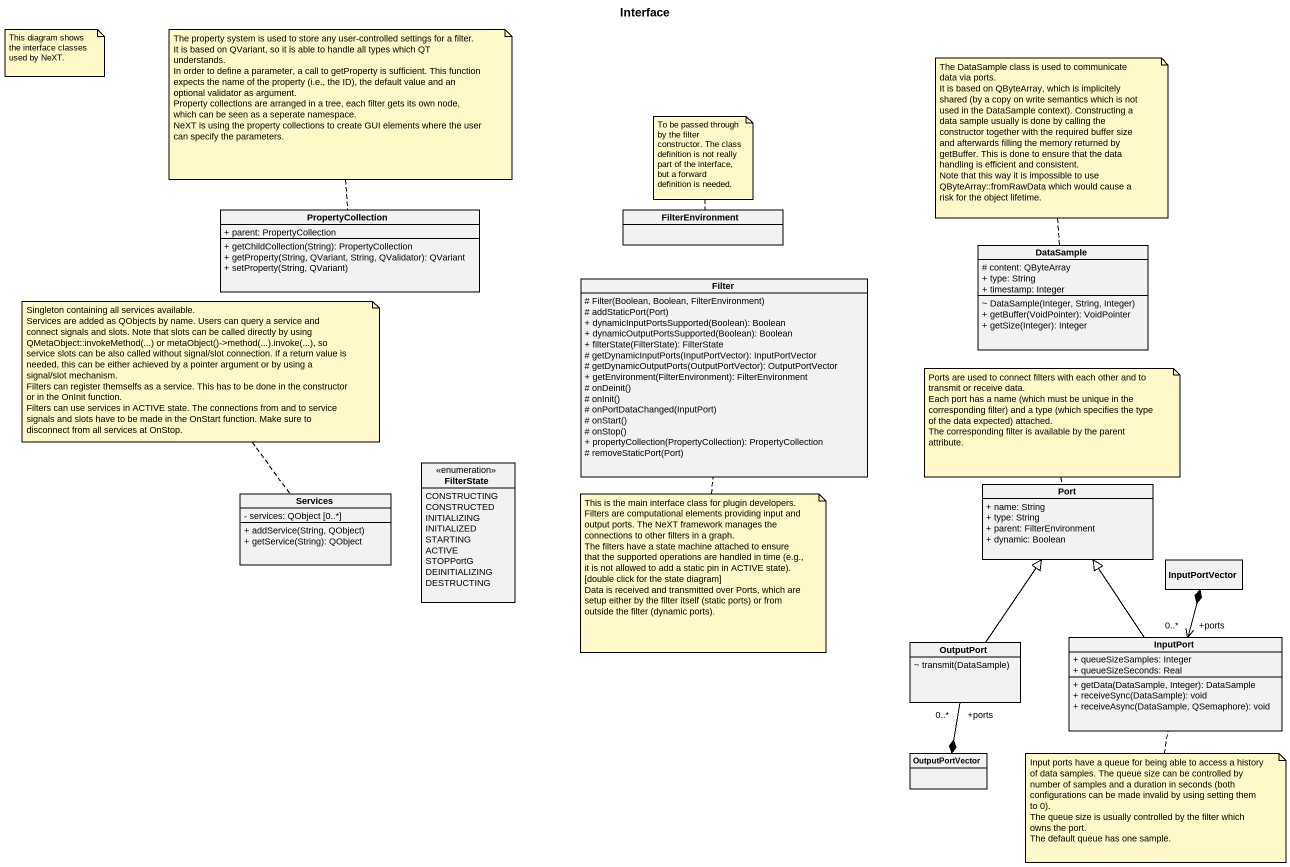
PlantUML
@startuml
title Interface
hide circle
hide empty members
skinparam classAttributeIconSize 0
class PropertyCollection {
  + parent: PropertyCollection
  + getChildCollection(String): PropertyCollection
  + getProperty(String, QVariant, String, QValidator): QVariant
  + setProperty(String, QVariant)
}
class FilterEnvironment
class DataSample {
  # content: QByteArray
  + type: String
  + timestamp: Integer
  ~ DataSample(Integer, String, Integer)
  + getBuffer(VoidPointer): VoidPointer
  + getSize(Integer): Integer
}
class Filter {
  # Filter(Boolean, Boolean, FilterEnvironment)
  # addStaticPort(Port)
  + dynamicInputPortsSupported(Boolean): Boolean
  + dynamicOutputPortsSupported(Boolean): Boolean
  + filterState(FilterState): FilterState
  # getDynamicInputPorts(InputPortVector): InputPortVector
  # getDynamicOutputPorts(OutputPortVector): OutputPortVector
  + getEnvironment(FilterEnvironment): FilterEnvironment
  # onDeinit()
  # onInit()
  # onPortDataChanged(InputPort)
  # onStart()
  # onStop()
  + propertyCollection(PropertyCollection): PropertyCollection
  # removeStaticPort(Port)
}
class Services {
  - services: QObject [0..*]
  + addService(String, QObject)
  + getService(String): QObject
}
enum FilterState {
  CONSTRUCTING
  CONSTRUCTED
  INITIALIZING
  INITIALIZED
  STARTING
  ACTIVE
  STOPPortG
  DEINITIALIZING
  DESTRUCTING
}
class "Port" as Port_ {
  + name: String
  + type: String
  + parent: FilterEnvironment
  + dynamic: Boolean
}
class InputPortVector
class OutputPort {
  ~ transmit(DataSample)
}
class InputPort {
  + queueSizeSamples: Integer
  + queueSizeSeconds: Real
  + getData(DataSample, Integer): DataSample
  + receiveSync(DataSample): void
  + receiveAsync(DataSample, QSemaphore): void
}
class OutputPortVector
InputPortVector *--> "+ports\n0..*" InputPort
OutputPort -up-|> Port_
InputPort -up-|> Port_
OutputPortVector *-up- "+ports\n0..*" OutputPort
note as N1
  This diagram shows the interface classes used by NeXT.
end note
note top of PropertyCollection
  The property system is used to store any user-controlled settings for a filter.
  It is based on QVariant, so it is able to handle all types which QT understands.
  In order to define a parameter, a call to getProperty is sufficient. This function expects the name of the property (i.e., the ID), the default value and an optional validator as argument.
  Property collections are arranged in a tree, each filter gets its own node, which can be seen as a seperate namespace.
  NeXT is using the property collections to create GUI elements where the user can specify the parameters.
end note
note top of DataSample
  The DataSample class is used to communicate data via ports.
  It is based on QByteArray, which is implicitely shared (by a copy on write semantics which is not used in the DataSample context). Constructing a data sample usually is done by calling the constructor together with the required buffer size and afterwards filling the memory returned by getBuffer. This is done to ensure that the data handling is efficient and consistent.
  Note that this way it is impossible to use QByteArray::fromRawData which would cause a risk for the object lifetime.
end note
note top of FilterEnvironment : To be passed through by the filter constructor. The class definition is not really part of the interface, but a forward definition is needed.
note top of Services
  Singleton containing all services available.
  Services are added as QObjects by name. Users can query a service and connect signals and slots. Note that slots can be called directly by using QMetaObject::invokeMethod(...) or metaObject()->method(...).invoke(...), so service slots can be also called without signal/slot connection. If a return value is needed, this can be either achieved by a pointer argument or by using a signal/slot mechanism.
  Filters can register themselfs as a service. This has to be done in the constructor or in the OnInit function.
  Filters can use services in ACTIVE state. The connections from and to service signals and slots have to be made in the OnStart function. Make sure to disconnect from all services at OnStop.
end note
note top of Port_
  Ports are used to connect filters with each other and to transmit or receive data.
  Each port has a name (which must be unique in the corresponding filter) and a type (which specifies the type of the data expected) attached.
  The corresponding filter is available by the parent attribute.
end note
note bottom of Filter
  This is the main interface class for plugin developers.
  Filters are computational elements providing input and output ports. The NeXT framework manages the connections to other filters in a graph.
  The filters have a state machine attached to ensure that the supported operations are handled in time (e.g., it is not allowed to add a static pin in ACTIVE state). [double click for the state diagram]
  Data is received and transmitted over Ports, which are setup either by the filter itself (static ports) or from outside the filter (dynamic ports).
end note
note bottom of InputPort
  Input ports have a queue for being able to access a history of data samples. The queue size can be controlled by number of samples and a duration in seconds (both configurations can be made invalid by using setting them to 0).
  The queue size is usually controlled by the filter which owns the port.
  The default queue has one sample.
end note
@enduml
